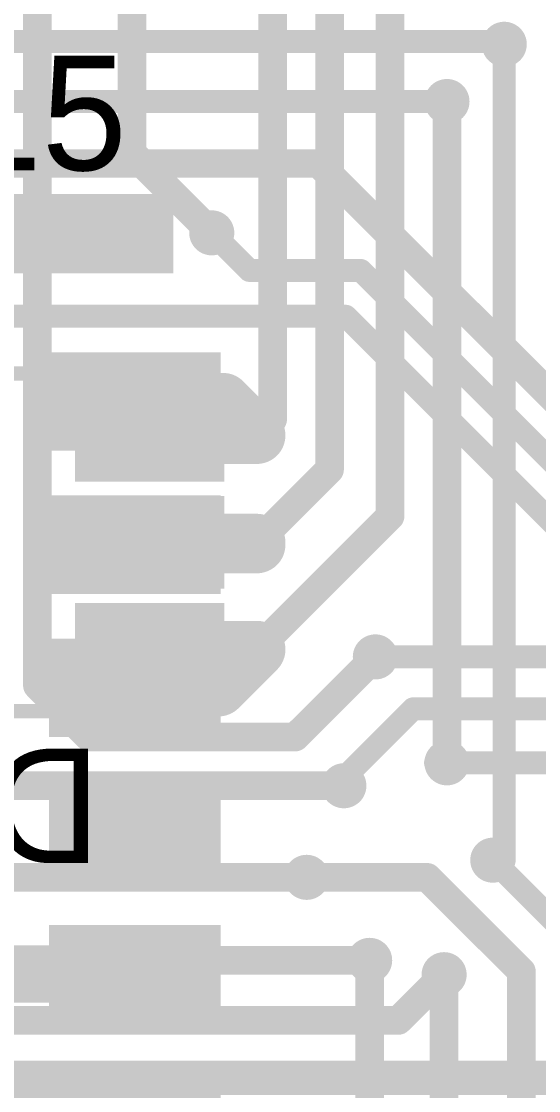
# Model space of a CAD drawing. Header units: millimetres. Extents: x 0.85 to 4.91, y 0.77 to 5.15.
# Drawn here: x 1.4664 to 1.647, y 2.2435 to 2.617 of the extents above; entities that cross this region are included whole.
import ezdxf

# ---------------------------------------------------------------- set-up
doc = ezdxf.new("R2010")
doc.units = ezdxf.units.MM
doc.header["$MEASUREMENT"] = 0
for name, color, linetype in [('BottomLayer', 5, 'Continuous'), ('BottomOverlay', 54, 'Continuous'), ('BottomPaste', 16, 'Continuous'), ('BottomSolder', 6, 'Continuous'), ('MultiLayer', 9, 'Continuous'), ('TopLayer', 1, 'Continuous'), ('TopOverlay', 2, 'Continuous'), ('TopPaste', 8, 'Continuous'), ('TopSolder', 216, 'Continuous'), ('ViaHoleLayer', 16, 'Continuous')]:
    doc.layers.add(name, color=color, linetype=linetype)

# ---------------------------------------------------------------- blocks, each defined once
blk = doc.blocks.new('693043020611_4')
at = {"layer": 'TopLayer'}
for points in [[(-0.13839, 0.21299), (-0.11201, 0.21299), (-0.13839, 0.26496), (-0.11201, 0.26496)], [(-0.08839, 0.21299), (-0.06201, 0.21299), (-0.08839, 0.26496), (-0.06201, 0.26496)], [(-0.03839, 0.21299), (-0.01201, 0.21299), (-0.03839, 0.26496), (-0.01201, 0.26496)], [(0.01161, 0.21299), (0.03799, 0.21299), (0.01161, 0.26496), (0.03799, 0.26496)], [(0.06161, 0.21299), (0.08799, 0.21299), (0.06161, 0.26496), (0.08799, 0.26496)], [(0.11161, 0.21299), (0.13799, 0.21299), (0.11161, 0.26496), (0.13799, 0.26496)], [(-0.1937, 0.17677), (-0.17402, 0.17677), (-0.1937, 0.24843), (-0.17402, 0.24843)]]:
    blk.add_solid(points, dxfattribs=at)
at = {"layer": 'TopPaste'}
for points in [[(-0.13839, 0.21299), (-0.11201, 0.21299), (-0.13839, 0.26496), (-0.11201, 0.26496)], [(-0.08839, 0.21299), (-0.06201, 0.21299), (-0.08839, 0.26496), (-0.06201, 0.26496)], [(-0.03839, 0.21299), (-0.01201, 0.21299), (-0.03839, 0.26496), (-0.01201, 0.26496)], [(0.01161, 0.21299), (0.03799, 0.21299), (0.01161, 0.26496), (0.03799, 0.26496)], [(0.06161, 0.21299), (0.08799, 0.21299), (0.06161, 0.26496), (0.08799, 0.26496)], [(0.11161, 0.21299), (0.13799, 0.21299), (0.11161, 0.26496), (0.13799, 0.26496)], [(-0.1937, 0.17677), (-0.17402, 0.17677), (-0.1937, 0.24843), (-0.17402, 0.24843)]]:
    blk.add_solid(points, dxfattribs=at)
at = {"layer": 'TopSolder'}
for points in [[(-0.14239, 0.20899), (-0.10801, 0.20899), (-0.14239, 0.26896), (-0.10801, 0.26896)], [(-0.09239, 0.20899), (-0.05801, 0.20899), (-0.09239, 0.26896), (-0.05801, 0.26896)], [(-0.04239, 0.20899), (-0.00801, 0.20899), (-0.04239, 0.26896), (-0.00801, 0.26896)], [(0.00761, 0.20899), (0.04199, 0.20899), (0.00761, 0.26896), (0.04199, 0.26896)], [(0.05761, 0.20899), (0.09199, 0.20899), (0.05761, 0.26896), (0.09199, 0.26896)], [(0.10761, 0.20899), (0.14199, 0.20899), (0.10761, 0.26896), (0.14199, 0.26896)], [(-0.1977, 0.17277), (-0.17002, 0.17277), (-0.1977, 0.25243), (-0.17002, 0.25243)]]:
    blk.add_solid(points, dxfattribs=at)
blk = doc.blocks.new('SOT_23_6_B_215')
at = {"layer": 'BottomLayer'}
for points in [[(-0.07323, 0.0252), (-0.02913, 0.0252), (-0.07323, 0.04961), (-0.02913, 0.04961)], [(0.02913, 0.0252), (0.07323, 0.0252), (0.02913, 0.04961), (0.07323, 0.04961)], [(-0.07323, -0.0122), (-0.02913, -0.0122), (-0.07323, 0.0122), (-0.02913, 0.0122)], [(0.02913, -0.0122), (0.07323, -0.0122), (0.02913, 0.0122), (0.07323, 0.0122)], [(-0.07323, -0.04961), (-0.02913, -0.04961), (-0.07323, -0.0252), (-0.02913, -0.0252)], [(0.02913, -0.04961), (0.07323, -0.04961), (0.02913, -0.0252), (0.07323, -0.0252)]]:
    blk.add_solid(points, dxfattribs=at)
at = {"layer": 'BottomOverlay', "const_width": 0.005}
for points in [[(-0.03, 0.059), (0.031, 0.059)], [(-0.03, -0.059), (0.034, -0.059)]]:
    blk.add_lwpolyline(points, dxfattribs=at)
at = {"layer": 'BottomOverlay'}
for points, const_width in [([(-0.03125, 0.059, 1), (-0.02875, 0.059, 1)], 0.0025), ([(0.02975, 0.059, 1), (0.03225, 0.059, 1)], 0.0025), ([(-0.06, -0.059, 1), (-0.066, -0.059, 1)], 0.005), ([(-0.06725, -0.059, 1), (-0.06475, -0.059, 1)], 0.0025), ([(-0.06125, -0.059, 1), (-0.05875, -0.059, 1)], 0.0025), ([(-0.03125, -0.059, 1), (-0.02875, -0.059, 1)], 0.0025), ([(0.03275, -0.059, 1), (0.03525, -0.059, 1)], 0.0025)]:
    blk.add_lwpolyline(points, format="xyb", close=True, dxfattribs=dict(at, const_width=const_width))
at = {"layer": 'BottomPaste'}
for points in [[(-0.07323, 0.0252), (-0.02913, 0.0252), (-0.07323, 0.04961), (-0.02913, 0.04961)], [(0.02913, 0.0252), (0.07323, 0.0252), (0.02913, 0.04961), (0.07323, 0.04961)], [(-0.07323, -0.0122), (-0.02913, -0.0122), (-0.07323, 0.0122), (-0.02913, 0.0122)], [(0.02913, -0.0122), (0.07323, -0.0122), (0.02913, 0.0122), (0.07323, 0.0122)], [(-0.07323, -0.04961), (-0.02913, -0.04961), (-0.07323, -0.0252), (-0.02913, -0.0252)], [(0.02913, -0.04961), (0.07323, -0.04961), (0.02913, -0.0252), (0.07323, -0.0252)]]:
    blk.add_solid(points, dxfattribs=at)
at = {"layer": 'BottomSolder'}
for points in [[(-0.07723, 0.0212), (-0.02513, 0.0212), (-0.07723, 0.05361), (-0.02513, 0.05361)], [(0.02513, 0.0212), (0.07723, 0.0212), (0.02513, 0.05361), (0.07723, 0.05361)], [(-0.07723, -0.0162), (-0.02513, -0.0162), (-0.07723, 0.0162), (-0.02513, 0.0162)], [(0.02513, -0.0162), (0.07723, -0.0162), (0.02513, 0.0162), (0.07723, 0.0162)], [(-0.07723, -0.05361), (-0.02513, -0.05361), (-0.07723, -0.0212), (-0.02513, -0.0212)], [(0.02513, -0.05361), (0.07723, -0.05361), (0.02513, -0.0212), (0.07723, -0.0212)]]:
    blk.add_solid(points, dxfattribs=at)

msp = doc.modelspace()

# ---------------------------------------------------------------- linework, layer by layer
at = {"layer": 'BottomLayer'}
for points, const_width in [([(1.55413, 2.47793), (1.55413, 2.81613)], 0.01), ([(1.59513, 2.44413), (1.59513, 2.784)], 0.01), ([(1.574, 2.4604), (1.574, 2.756)], 0.01), ([(1.505, 2.571), (1.505, 2.694)], 0.01), ([(1.472, 2.385), (1.472, 2.668)], 0.01), ([(1.635, 2.324), (1.635, 2.609)], 0.008), ([(1.615, 2.358), (1.615, 2.589)], 0.01), ([(1.505, 2.571), (1.53287, 2.54313)], 0.01), ([(1.51118, 2.4724), (1.5486, 2.4724)], 0.02), ([(1.5486, 2.4724), (1.55413, 2.47793)], 0.01), ([(1.5486, 2.435), (1.574, 2.4604)], 0.01), ([(1.5486, 2.3976), (1.59513, 2.44413)], 0.01), ([(1.51118, 2.435), (1.5486, 2.435)], 0.02), ([(1.51118, 2.3976), (1.5486, 2.3976)], 0.02), ([(1.562, 2.367), (1.59, 2.395)], 0.01), ([(1.472, 2.385), (1.49, 2.367)], 0.01), ([(1.49, 2.367), (1.562, 2.367)], 0.01), ([(1.35454, 2.35), (1.579, 2.35)], 0.01), ([(1.3625, 2.318), (1.566, 2.318)], 0.01), ([(1.36746, 2.289), (1.588, 2.289)], 0.01), ([(1.598, 2.268), (1.614, 2.284)], 0.01), ([(1.363, 2.268), (1.598, 2.268)], 0.01), ([(1.35754, 2.248), (1.654, 2.248)], 0.012)]:
    msp.add_lwpolyline(points, dxfattribs=dict(at, const_width=const_width))
for points, const_width in [([(1.63106, 2.609, 1), (1.63894, 2.609, 1)], 0.00787), ([(1.633, 2.609, 1), (1.637, 2.609, 1)], 0.004), ([(1.61106, 2.589, 1), (1.61894, 2.589, 1)], 0.00787), ([(1.6125, 2.589, 1), (1.6175, 2.589, 1)], 0.005), ([(1.5025, 2.571, 1), (1.5075, 2.571, 1)], 0.005), ([(1.5025, 2.571, 1), (1.5075, 2.571, 1)], 0.005), ([(1.52894, 2.54313, 1), (1.53681, 2.54313, 1)], 0.00787), ([(1.53037, 2.54313, 1), (1.53537, 2.54313, 1)], 0.005), ([(1.50618, 2.4724, 1), (1.51618, 2.4724, 1)], 0.01), ([(1.5436, 2.4724, 1), (1.5536, 2.4724, 1)], 0.01), ([(1.54466, 2.4724, 1), (1.55254, 2.4724, 1)], 0.00787), ([(1.55163, 2.47793, 1), (1.55663, 2.47793, 1)], 0.005), ([(1.55163, 2.47793, 1), (1.55663, 2.47793, 1)], 0.005), ([(1.5461, 2.4724, 1), (1.5511, 2.4724, 1)], 0.005), ([(1.5715, 2.4604, 1), (1.5765, 2.4604, 1)], 0.005), ([(1.5715, 2.4604, 1), (1.5765, 2.4604, 1)], 0.005), ([(1.59263, 2.44413, 1), (1.59763, 2.44413, 1)], 0.005), ([(1.59263, 2.44413, 1), (1.59763, 2.44413, 1)], 0.005), ([(1.50618, 2.435, 1), (1.51618, 2.435, 1)], 0.01), ([(1.5436, 2.435, 1), (1.5536, 2.435, 1)], 0.01), ([(1.54466, 2.435, 1), (1.55254, 2.435, 1)], 0.00787), ([(1.5461, 2.435, 1), (1.5511, 2.435, 1)], 0.005), ([(1.50618, 2.3976, 1), (1.51618, 2.3976, 1)], 0.01), ([(1.5436, 2.3976, 1), (1.5536, 2.3976, 1)], 0.01), ([(1.54466, 2.3976, 1), (1.55254, 2.3976, 1)], 0.00787), ([(1.5461, 2.3976, 1), (1.5511, 2.3976, 1)], 0.005), ([(1.58606, 2.395, 1), (1.59394, 2.395, 1)], 0.00787), ([(1.5875, 2.395, 1), (1.5925, 2.395, 1)], 0.005), ([(1.4695, 2.385, 1), (1.4745, 2.385, 1)], 0.005), ([(1.4695, 2.385, 1), (1.4745, 2.385, 1)], 0.005), ([(1.4875, 2.367, 1), (1.4925, 2.367, 1)], 0.005), ([(1.4875, 2.367, 1), (1.4925, 2.367, 1)], 0.005), ([(1.5595, 2.367, 1), (1.5645, 2.367, 1)], 0.005), ([(1.5595, 2.367, 1), (1.5645, 2.367, 1)], 0.005), ([(1.61106, 2.358, 1), (1.61894, 2.358, 1)], 0.00787), ([(1.6125, 2.358, 1), (1.6175, 2.358, 1)], 0.005), ([(1.57506, 2.35, 1), (1.58294, 2.35, 1)], 0.00787), ([(1.5765, 2.35, 1), (1.5815, 2.35, 1)], 0.005), ([(1.62706, 2.324, 1), (1.63494, 2.324, 1)], 0.00787), ([(1.633, 2.324, 1), (1.637, 2.324, 1)], 0.004), ([(1.56206, 2.318, 1), (1.56994, 2.318, 1)], 0.00787), ([(1.5635, 2.318, 1), (1.5685, 2.318, 1)], 0.005), ([(1.58406, 2.289, 1), (1.59194, 2.289, 1)], 0.00787), ([(1.5855, 2.289, 1), (1.5905, 2.289, 1)], 0.005), ([(1.61006, 2.284, 1), (1.61794, 2.284, 1)], 0.00787), ([(1.6115, 2.284, 1), (1.6165, 2.284, 1)], 0.005), ([(1.5955, 2.268, 1), (1.6005, 2.268, 1)], 0.005), ([(1.5955, 2.268, 1), (1.6005, 2.268, 1)], 0.005)]:
    msp.add_lwpolyline(points, format="xyb", close=True, dxfattribs=dict(at, const_width=const_width))
at = {"layer": 'MultiLayer', "const_width": 0.00787}
for points in [[(1.63106, 2.609, 1), (1.63894, 2.609, 1)], [(1.61106, 2.589, 1), (1.61894, 2.589, 1)], [(1.52894, 2.54313, 1), (1.53681, 2.54313, 1)], [(1.54466, 2.4724, 1), (1.55254, 2.4724, 1)], [(1.54466, 2.435, 1), (1.55254, 2.435, 1)], [(1.54466, 2.3976, 1), (1.55254, 2.3976, 1)], [(1.58606, 2.395, 1), (1.59394, 2.395, 1)], [(1.61106, 2.358, 1), (1.61894, 2.358, 1)], [(1.57506, 2.35, 1), (1.58294, 2.35, 1)], [(1.62706, 2.324, 1), (1.63494, 2.324, 1)], [(1.56206, 2.318, 1), (1.56994, 2.318, 1)], [(1.58406, 2.289, 1), (1.59194, 2.289, 1)], [(1.61006, 2.284, 1), (1.61794, 2.284, 1)]]:
    msp.add_lwpolyline(points, format="xyb", close=True, dxfattribs=at)
at = {"layer": 'TopLayer'}
for points, const_width in [([(1.63106, 2.609, 1), (1.63894, 2.609, 1)], 0.00787), ([(1.631, 2.61, 1), (1.635, 2.61, 1)], 0.004), ([(1.631, 2.61, 1), (1.635, 2.61, 1)], 0.004), ([(1.632, 2.609, 1), (1.636, 2.609, 1)], 0.004), ([(1.61106, 2.589, 1), (1.61894, 2.589, 1)], 0.00787), ([(1.609, 2.589, 1), (1.613, 2.589, 1)], 0.004), ([(1.56765, 2.56736, 1), (1.57265, 2.56736, 1)], 0.005), ([(1.56765, 2.56736, 1), (1.57265, 2.56736, 1)], 0.005), ([(1.47335, 2.54286, 1), (1.48585, 2.54286, 1)], 0.0125), ([(1.52894, 2.54313, 1), (1.53681, 2.54313, 1)], 0.00787), ([(1.53087, 2.54313, 1), (1.53487, 2.54313, 1)], 0.004), ([(1.544, 2.53, 1), (1.548, 2.53, 1)], 0.004), ([(1.544, 2.53, 1), (1.548, 2.53, 1)], 0.004), ([(1.58288, 2.53, 1), (1.58688, 2.53, 1)], 0.004), ([(1.58288, 2.53, 1), (1.58688, 2.53, 1)], 0.004), ([(1.57767, 2.514, 1), (1.58167, 2.514, 1)], 0.004), ([(1.57767, 2.514, 1), (1.58167, 2.514, 1)], 0.004), ([(1.50098, 2.4842, 1), (1.51098, 2.4842, 1)], 0.01), ([(1.5318, 2.4842, 1), (1.5418, 2.4842, 1)], 0.01), ([(1.5318, 2.4842, 1), (1.5418, 2.4842, 1)], 0.01), ([(1.5436, 2.4724, 1), (1.5536, 2.4724, 1)], 0.01), ([(1.54466, 2.4724, 1), (1.55254, 2.4724, 1)], 0.00787), ([(1.50098, 2.4342, 1), (1.51098, 2.4342, 1)], 0.01), ([(1.5436, 2.4342, 1), (1.5536, 2.4342, 1)], 0.01), ([(1.54466, 2.435, 1), (1.55254, 2.435, 1)], 0.00787), ([(1.5436, 2.3976, 1), (1.5536, 2.3976, 1)], 0.01), ([(1.54466, 2.3976, 1), (1.55254, 2.3976, 1)], 0.00787), ([(1.58606, 2.395, 1), (1.59394, 2.395, 1)], 0.00787), ([(1.588, 2.395, 1), (1.592, 2.395, 1)], 0.004), ([(1.50098, 2.3842, 1), (1.51098, 2.3842, 1)], 0.01), ([(1.5302, 2.3842, 1), (1.5402, 2.3842, 1)], 0.01), ([(1.5302, 2.3842, 1), (1.5402, 2.3842, 1)], 0.01), ([(1.60118, 2.37687, 1), (1.60518, 2.37687, 1)], 0.004), ([(1.60118, 2.37687, 1), (1.60518, 2.37687, 1)], 0.004), ([(1.61106, 2.358, 1), (1.61894, 2.358, 1)], 0.00787), ([(1.609, 2.358, 1), (1.613, 2.358, 1)], 0.004), ([(1.613, 2.358, 1), (1.617, 2.358, 1)], 0.004), ([(1.613, 2.358, 1), (1.617, 2.358, 1)], 0.004), ([(1.57506, 2.35, 1), (1.58294, 2.35, 1)], 0.00787), ([(1.577, 2.35269, 1), (1.581, 2.35269, 1)], 0.004), ([(1.577, 2.35269, 1), (1.581, 2.35269, 1)], 0.004), ([(1.577, 2.35, 1), (1.581, 2.35, 1)], 0.004), ([(1.62706, 2.324, 1), (1.63494, 2.324, 1)], 0.00787), ([(1.629, 2.324, 1), (1.633, 2.324, 1)], 0.004), ([(1.56206, 2.318, 1), (1.56994, 2.318, 1)], 0.00787), ([(1.5635, 2.318, 1), (1.5685, 2.318, 1)], 0.005), ([(1.60561, 2.318, 1), (1.61061, 2.318, 1)], 0.005), ([(1.60561, 2.318, 1), (1.61061, 2.318, 1)], 0.005), ([(1.50098, 2.2842, 1), (1.51098, 2.2842, 1)], 0.01), ([(1.58406, 2.289, 1), (1.59194, 2.289, 1)], 0.00787), ([(1.5855, 2.289, 1), (1.5905, 2.289, 1)], 0.005), ([(1.61006, 2.284, 1), (1.61794, 2.284, 1)], 0.00787), ([(1.6385, 2.28511, 1), (1.6435, 2.28511, 1)], 0.005), ([(1.6385, 2.28511, 1), (1.6435, 2.28511, 1)], 0.005), ([(1.6115, 2.284, 1), (1.6165, 2.284, 1)], 0.005)]:
    msp.add_lwpolyline(points, format="xyb", close=True, dxfattribs=dict(at, const_width=const_width))
for points, const_width in [([(1.402, 2.61), (1.633, 2.61)], 0.008), ([(1.633, 2.61), (1.634, 2.609)], 0.008), ([(1.359, 2.589), (1.611, 2.589)], 0.008), ([(1.34414, 2.56736), (1.57015, 2.56736)], 0.01), ([(1.57015, 2.56736), (1.81451, 2.323)], 0.01), ([(1.26031, 2.54286), (1.4796, 2.54286)], 0.025), ([(1.53287, 2.54313), (1.546, 2.53)], 0.008), ([(1.546, 2.53), (1.58488, 2.53)], 0.008), ([(1.58488, 2.53), (1.81388, 2.301)], 0.008), ([(1.452, 2.514), (1.57967, 2.514)], 0.008), ([(1.57967, 2.514), (1.80767, 2.286)], 0.008), ([(1.50598, 2.4842), (1.5368, 2.4842)], 0.02), ([(1.5368, 2.4842), (1.5486, 2.4724)], 0.02), ([(1.50598, 2.4342), (1.5486, 2.4342)], 0.02), ([(1.5352, 2.3842), (1.5486, 2.3976)], 0.02), ([(1.59, 2.395), (1.67321, 2.395)], 0.008), ([(1.50598, 2.3842), (1.5352, 2.3842)], 0.02), ([(1.579, 2.35269), (1.60318, 2.37687)], 0.008), ([(1.60318, 2.37687), (1.67013, 2.37687)], 0.008), ([(1.611, 2.358), (1.615, 2.358)], 0.008), ([(1.615, 2.358), (1.66211, 2.358)], 0.008), ([(1.579, 2.35), (1.579, 2.35269)], 0.008), ([(1.631, 2.324), (1.75304, 2.20196)], 0.008), ([(1.566, 2.318), (1.60811, 2.318)], 0.01), ([(1.60811, 2.318), (1.641, 2.28511)], 0.01), ([(1.4558, 2.2842), (1.50598, 2.2842)], 0.02), ([(1.588, 2.14896), (1.588, 2.289)], 0.01), ([(1.641, 2.14404), (1.641, 2.28511)], 0.01), ([(1.614, 2.147), (1.614, 2.284)], 0.01)]:
    msp.add_lwpolyline(points, dxfattribs=dict(at, const_width=const_width))
msp.add_solid([(1.532, 2.153), (1.532, 2.247), (1.378, 2.153), (1.378, 2.247)], dxfattribs=at)
at = {"layer": 'ViaHoleLayer', "const_width": 0.00394}
for points in [[(1.63303, 2.609, 1), (1.63697, 2.609, 1)], [(1.61303, 2.589, 1), (1.61697, 2.589, 1)], [(1.53091, 2.54313, 1), (1.53484, 2.54313, 1)], [(1.54663, 2.4724, 1), (1.55057, 2.4724, 1)], [(1.54663, 2.435, 1), (1.55057, 2.435, 1)], [(1.54663, 2.3976, 1), (1.55057, 2.3976, 1)], [(1.58803, 2.395, 1), (1.59197, 2.395, 1)], [(1.61303, 2.358, 1), (1.61697, 2.358, 1)], [(1.57703, 2.35, 1), (1.58097, 2.35, 1)], [(1.62903, 2.324, 1), (1.63297, 2.324, 1)], [(1.56403, 2.318, 1), (1.56797, 2.318, 1)], [(1.58603, 2.289, 1), (1.58997, 2.289, 1)], [(1.61203, 2.284, 1), (1.61597, 2.284, 1)]]:
    msp.add_lwpolyline(points, format="xyb", close=True, dxfattribs=at)

# ---------------------------------------------------------------- block references
at = {"rotation": 270}
msp.add_blockref('693043020611_4', (1.267, 2.359), dxfattribs=at)
msp.add_blockref('SOT_23_6_B_215', (1.46, 2.435))

# ---------------------------------------------------------------- texts
at = {"layer": 'BottomOverlay', "text_generation_flag": 2}
msp.add_text('D7', height=0.04, dxfattribs=at).set_placement((1.494, 2.323))
at = {"layer": 'TopOverlay'}
msp.add_text('J15', height=0.04, dxfattribs=at).set_placement((1.417, 2.565))

doc.saveas('drawing.dxf')
